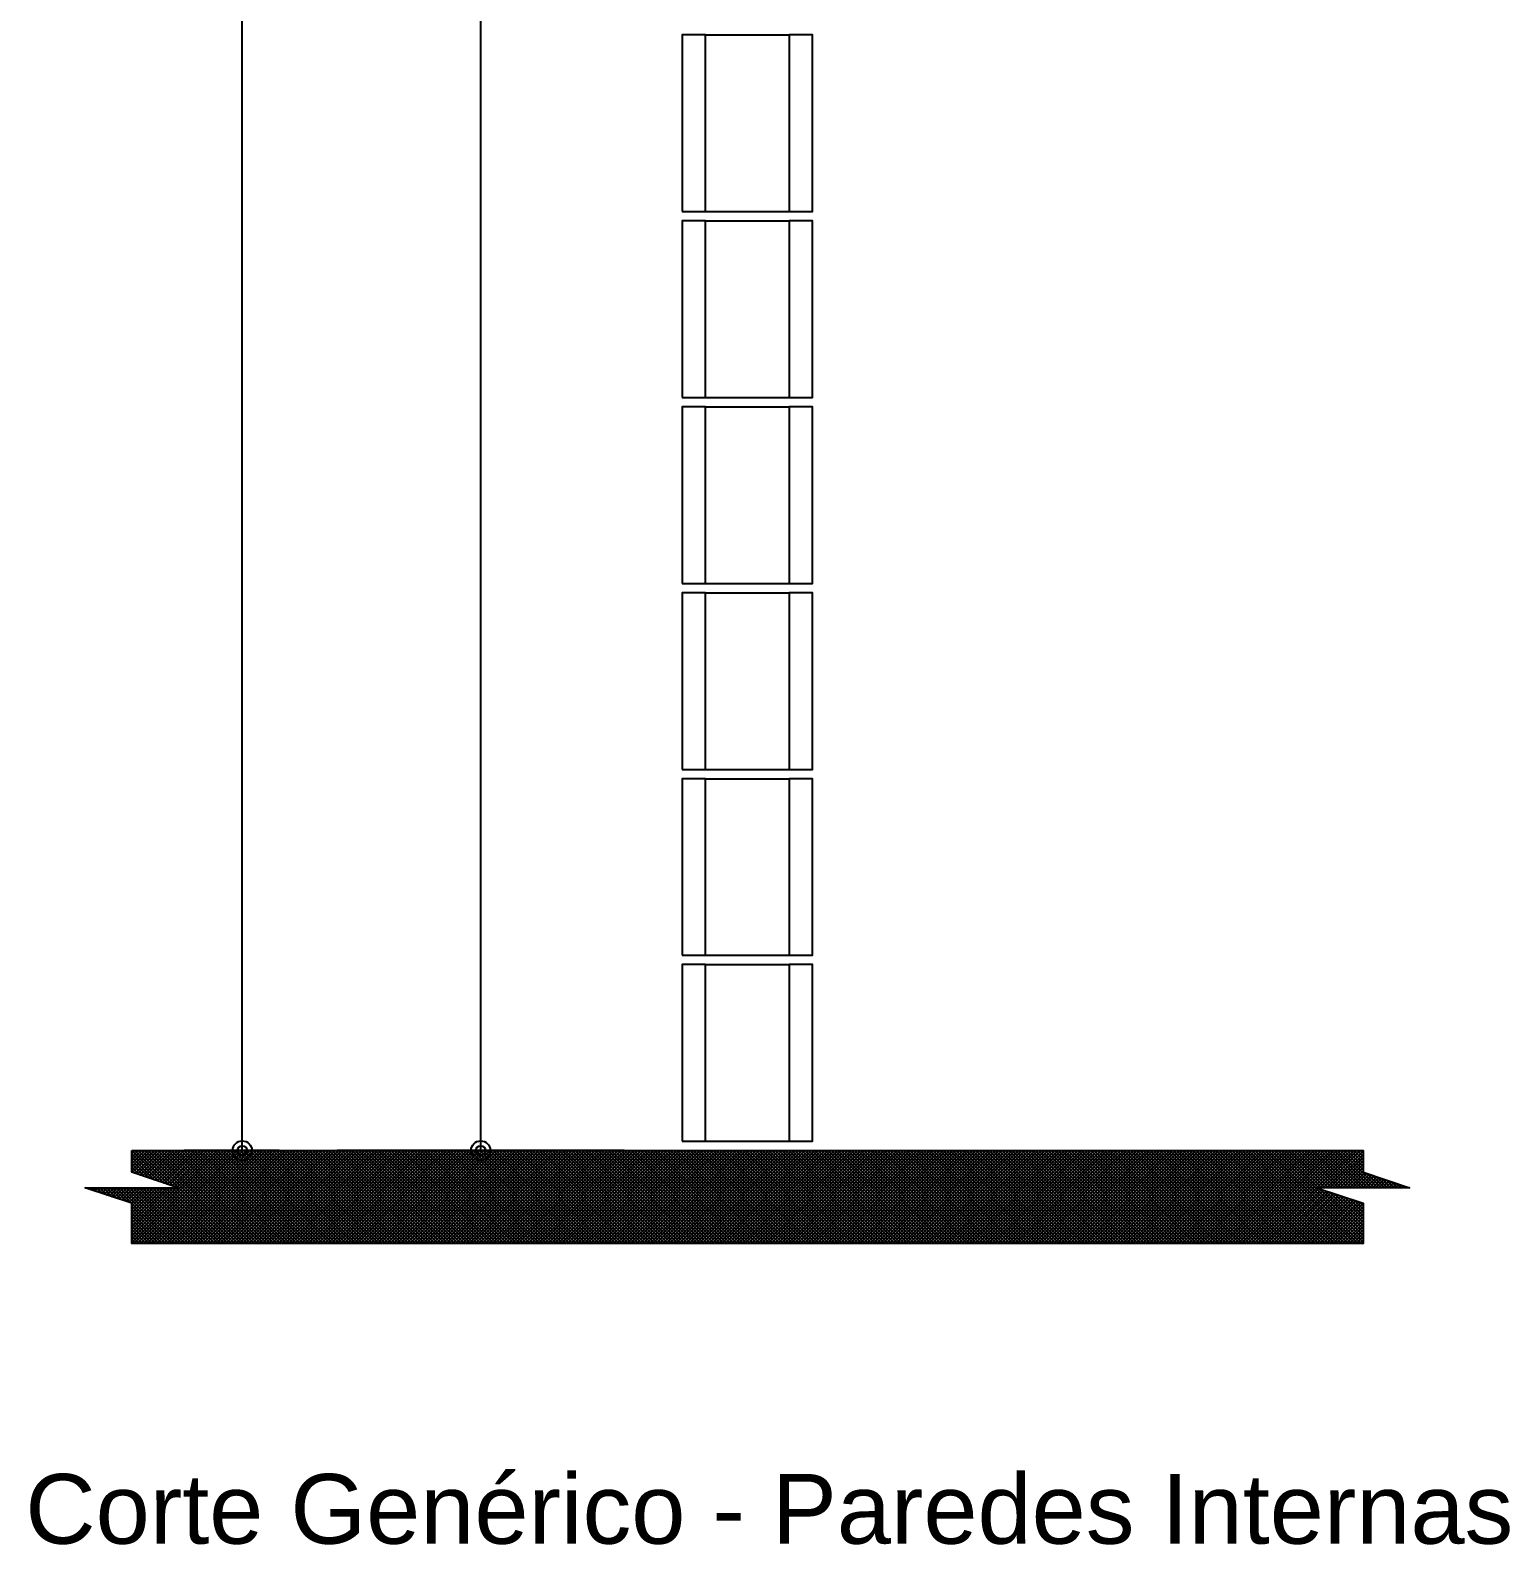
# Model space of a CAD drawing. Extents: x 0 to 119, y 0 to 84.
# Drawn here: x 15.49 to 21.86, y 32.98 to 39.5 of the extents above; entities that cross this region are included whole.
import ezdxf

# ---------------------------------------------------------------- set-up
doc = ezdxf.new("R2010")
doc.units = 0
doc.header["$MEASUREMENT"] = 0
for name, color, linetype in [('10', 252, 'CONTINUOUS'), ('24', 7, 'CONTINUOUS'), ('29', 9, 'CONTINUOUS'), ('32', 250, 'CONTINUOUS'), ('6', 178, 'CONTINUOUS')]:
    doc.layers.add(name, color=color, linetype=linetype)
doc.styles.add('TQS_ARIAL', font='arial.ttf')

msp = doc.modelspace()

# ---------------------------------------------------------------- linework, layer by layer
at = {"layer": '10', "color": 252, "linetype": 'Continuous'}
for p, q in [((18.394674, 39.476365), (18.754674, 39.476365)), ((18.394674, 38.716365), (18.754674, 38.716365)), ((18.394674, 38.676365), (18.754674, 38.676365)), ((18.394674, 37.916365), (18.754674, 37.916365)), ((18.394674, 37.876365), (18.754674, 37.876365)), ((18.394674, 37.116365), (18.754674, 37.116365)), ((18.394674, 37.076365), (18.754674, 37.076365)), ((18.394674, 36.316365), (18.754674, 36.316365)), ((18.394674, 36.276365), (18.754674, 36.276365)), ((18.394674, 35.516365), (18.754674, 35.516365)), ((18.394674, 35.476365), (18.754674, 35.476365)), ((18.394674, 34.716365), (18.754674, 34.716365))]:
    msp.add_line(p, q, dxfattribs=at)
for points in [[(18.294674, 38.716365), (18.394674, 38.716365), (18.394674, 39.476365), (18.294674, 39.476365), (18.294674, 38.716365)], [(18.754674, 38.716365), (18.854674, 38.716365), (18.854674, 39.476365), (18.754674, 39.476365), (18.754674, 38.716365)], [(18.294674, 37.916365), (18.394674, 37.916365), (18.394674, 38.676365), (18.294674, 38.676365), (18.294674, 37.916365)], [(18.754674, 37.916365), (18.854674, 37.916365), (18.854674, 38.676365), (18.754674, 38.676365), (18.754674, 37.916365)], [(18.294674, 37.116365), (18.394674, 37.116365), (18.394674, 37.876365), (18.294674, 37.876365), (18.294674, 37.116365)], [(18.754674, 37.116365), (18.854674, 37.116365), (18.854674, 37.876365), (18.754674, 37.876365), (18.754674, 37.116365)], [(18.294674, 36.316365), (18.394674, 36.316365), (18.394674, 37.076365), (18.294674, 37.076365), (18.294674, 36.316365)], [(18.754674, 36.316365), (18.854674, 36.316365), (18.854674, 37.076365), (18.754674, 37.076365), (18.754674, 36.316365)], [(18.294674, 35.516365), (18.394674, 35.516365), (18.394674, 36.276365), (18.294674, 36.276365), (18.294674, 35.516365)], [(18.754674, 35.516365), (18.854674, 35.516365), (18.854674, 36.276365), (18.754674, 36.276365), (18.754674, 35.516365)], [(18.294674, 34.716365), (18.394674, 34.716365), (18.394674, 35.476365), (18.294674, 35.476365), (18.294674, 34.716365)], [(18.754674, 34.716365), (18.854674, 34.716365), (18.854674, 35.476365), (18.754674, 35.476365), (18.754674, 34.716365)]]:
    msp.add_lwpolyline(points, dxfattribs=at)
at = {"layer": '29', "color": 9, "linetype": 'Continuous'}
for p, q in [((15.924339, 34.280831), (16.319873, 34.676365)), ((15.924339, 34.294973), (16.305731, 34.676365)), ((15.924339, 34.309115), (16.291589, 34.676365)), ((15.924339, 34.591958), (16.008746, 34.676365)), ((15.924339, 34.6061), (15.994604, 34.676365)), ((15.924339, 34.620242), (15.980462, 34.676365)), ((15.924339, 34.634384), (15.96632, 34.676365)), ((15.924339, 34.648527), (15.952178, 34.676365)), ((15.924339, 34.662669), (15.938036, 34.676365)), ((15.924339, 34.676365), (16.064124, 34.536437)), ((15.928251, 34.581728), (16.022889, 34.676365)), ((15.934016, 34.276365), (16.334016, 34.676365)), ((15.938338, 34.676365), (16.085337, 34.529366)), ((15.938858, 34.578192), (16.037031, 34.676365)), ((15.948158, 34.276365), (16.348158, 34.676365)), ((15.949464, 34.574657), (16.051173, 34.676365)), ((15.95248, 34.676365), (16.106551, 34.522295)), ((15.960071, 34.571121), (16.065315, 34.676365)), ((15.9623, 34.276365), (16.3623, 34.676365)), ((15.966622, 34.676365), (16.366622, 34.276365)), ((15.970677, 34.567586), (16.079457, 34.676365)), ((15.976442, 34.276365), (16.376442, 34.676365)), ((15.980764, 34.676365), (16.380764, 34.276365)), ((15.981284, 34.56405), (16.093599, 34.676365)), ((15.990584, 34.276365), (16.390584, 34.676365)), ((15.991891, 34.560515), (16.107741, 34.676365)), ((15.994906, 34.676365), (16.394906, 34.276365)), ((16.002497, 34.556979), (16.121884, 34.676365)), ((16.004726, 34.276365), (16.404726, 34.676365)), ((16.009049, 34.676365), (16.409049, 34.276365)), ((16.013104, 34.553444), (16.136026, 34.676365)), ((16.018868, 34.276365), (16.418868, 34.676365)), ((16.023191, 34.676365), (16.423191, 34.276365)), ((16.023711, 34.549908), (16.150168, 34.676365)), ((16.033011, 34.276365), (16.433011, 34.676365)), ((16.034317, 34.546373), (16.16431, 34.676365)), ((16.037333, 34.676365), (16.437333, 34.276365)), ((16.044924, 34.542837), (16.178452, 34.676365)), ((16.047153, 34.276365), (16.447153, 34.676365)), ((16.051475, 34.676365), (16.451475, 34.276365)), ((16.05553, 34.539302), (16.192594, 34.676365)), ((16.061295, 34.276365), (16.461295, 34.676365)), ((16.065617, 34.676365), (16.465617, 34.276365)), ((16.066137, 34.535766), (16.206736, 34.676365)), ((16.075437, 34.276365), (16.475437, 34.676365)), ((16.076744, 34.532231), (16.220878, 34.676365)), ((16.079759, 34.676365), (16.479759, 34.276365)), ((16.08735, 34.528695), (16.235021, 34.676365)), ((16.089579, 34.276365), (16.489579, 34.676365)), ((16.093901, 34.676365), (16.493901, 34.276365)), ((16.097957, 34.52516), (16.249163, 34.676365)), ((16.103721, 34.276365), (16.503721, 34.676365)), ((16.108044, 34.676365), (16.508044, 34.276365)), ((16.108563, 34.521624), (16.263305, 34.676365)), ((16.117863, 34.276365), (16.517863, 34.676365)), ((16.11917, 34.518088), (16.277447, 34.676365)), ((16.122186, 34.676365), (16.522186, 34.276365)), ((16.132005, 34.276365), (16.532005, 34.676365)), ((16.136328, 34.676365), (16.536328, 34.276365)), ((16.146148, 34.276365), (16.546148, 34.676365)), ((16.15047, 34.676365), (16.55047, 34.276365)), ((16.16029, 34.276365), (16.56029, 34.676365)), ((16.164612, 34.676365), (16.564612, 34.276365)), ((16.174432, 34.276365), (16.574432, 34.676365)), ((16.178754, 34.676365), (16.578754, 34.276365)), ((16.188574, 34.276365), (16.588574, 34.676365)), ((16.192896, 34.676365), (16.592896, 34.276365)), ((16.202716, 34.276365), (16.602716, 34.676365)), ((16.207039, 34.676365), (16.607039, 34.276365)), ((16.216858, 34.276365), (16.616858, 34.676365)), ((16.221181, 34.676365), (16.621181, 34.276365)), ((16.231, 34.276365), (16.631, 34.676365)), ((16.235323, 34.676365), (16.635323, 34.276365)), ((16.245143, 34.276365), (16.645143, 34.676365)), ((16.249465, 34.676365), (16.649465, 34.276365)), ((16.259285, 34.276365), (16.659285, 34.676365)), ((16.263607, 34.676365), (16.663607, 34.276365)), ((16.273427, 34.276365), (16.673427, 34.676365)), ((16.277749, 34.676365), (16.677749, 34.276365)), ((16.287569, 34.276365), (16.687569, 34.676365)), ((16.291891, 34.676365), (16.691891, 34.276365)), ((16.301711, 34.276365), (16.701711, 34.676365)), ((16.306033, 34.676365), (16.706033, 34.276365)), ((16.315853, 34.276365), (16.715853, 34.676365)), ((16.320176, 34.676365), (16.720176, 34.276365)), ((16.329995, 34.276365), (16.729995, 34.676365)), ((16.334318, 34.676365), (16.734318, 34.276365)), ((16.344137, 34.276365), (16.744137, 34.676365)), ((16.34846, 34.676365), (16.74846, 34.276365)), ((16.35828, 34.276365), (16.75828, 34.676365)), ((16.362602, 34.676365), (16.762602, 34.276365)), ((16.372422, 34.276365), (16.772422, 34.676365)), ((16.376744, 34.676365), (16.776744, 34.276365)), ((16.386564, 34.276365), (16.786564, 34.676365)), ((16.390886, 34.676365), (16.790886, 34.276365)), ((16.400706, 34.276365), (16.800706, 34.676365)), ((16.405028, 34.676365), (16.805028, 34.276365)), ((16.414848, 34.276365), (16.814848, 34.676365)), ((16.419171, 34.676365), (16.819171, 34.276365)), ((16.42899, 34.276365), (16.82899, 34.676365)), ((16.433313, 34.676365), (16.833313, 34.276365)), ((16.443132, 34.276365), (16.843132, 34.676365)), ((16.447455, 34.676365), (16.847455, 34.276365)), ((16.457275, 34.276365), (16.857275, 34.676365)), ((16.461597, 34.676365), (16.861597, 34.276365)), ((16.471417, 34.276365), (16.871417, 34.676365)), ((16.475739, 34.676365), (16.875739, 34.276365)), ((16.485559, 34.276365), (16.885559, 34.676365)), ((16.489881, 34.676365), (16.889881, 34.276365)), ((16.499701, 34.276365), (16.899701, 34.676365)), ((16.504023, 34.676365), (16.904023, 34.276365)), ((16.513843, 34.276365), (16.913843, 34.676365)), ((16.518165, 34.676365), (16.918165, 34.276365)), ((16.527985, 34.276365), (16.927985, 34.676365)), ((16.532308, 34.676365), (16.932308, 34.276365)), ((16.542127, 34.276365), (16.942127, 34.676365)), ((16.54645, 34.676365), (16.94645, 34.276365)), ((16.55627, 34.276365), (16.95627, 34.676365)), ((16.560592, 34.676365), (16.960592, 34.276365)), ((16.570412, 34.276365), (16.970412, 34.676365)), ((16.574734, 34.676365), (16.974734, 34.276365)), ((16.584554, 34.276365), (16.984554, 34.676365)), ((16.588876, 34.676365), (16.988876, 34.276365)), ((16.598696, 34.276365), (16.998696, 34.676365)), ((16.603018, 34.676365), (17.003018, 34.276365)), ((16.612838, 34.276365), (17.012838, 34.676365)), ((16.61716, 34.676365), (17.01716, 34.276365)), ((16.62698, 34.276365), (17.02698, 34.676365)), ((16.631303, 34.676365), (17.031303, 34.276365)), ((16.641122, 34.276365), (17.041122, 34.676365)), ((16.645445, 34.676365), (17.045445, 34.276365)), ((16.655264, 34.276365), (17.055264, 34.676365)), ((16.659587, 34.676365), (17.059587, 34.276365)), ((16.669407, 34.276365), (17.069407, 34.676365)), ((16.673729, 34.676365), (17.073729, 34.276365)), ((16.683549, 34.276365), (17.083549, 34.676365)), ((16.687871, 34.676365), (17.087871, 34.276365)), ((16.697691, 34.276365), (17.097691, 34.676365)), ((16.702013, 34.676365), (17.102013, 34.276365)), ((16.711833, 34.276365), (17.111833, 34.676365)), ((16.716155, 34.676365), (17.116155, 34.276365)), ((16.725975, 34.276365), (17.125975, 34.676365)), ((16.730298, 34.676365), (17.130298, 34.276365)), ((16.740117, 34.276365), (17.140117, 34.676365)), ((16.74444, 34.676365), (17.14444, 34.276365)), ((16.754259, 34.276365), (17.154259, 34.676365)), ((16.758582, 34.676365), (17.158582, 34.276365)), ((16.768402, 34.276365), (17.168402, 34.676365)), ((16.772724, 34.676365), (17.172724, 34.276365)), ((16.782544, 34.276365), (17.182544, 34.676365)), ((16.786866, 34.676365), (17.186866, 34.276365)), ((16.796686, 34.276365), (17.196686, 34.676365)), ((16.801008, 34.676365), (17.201008, 34.276365)), ((16.810828, 34.276365), (17.210828, 34.676365)), ((16.81515, 34.676365), (17.21515, 34.276365)), ((16.82497, 34.276365), (17.22497, 34.676365)), ((16.829292, 34.676365), (17.229292, 34.276365)), ((16.839112, 34.276365), (17.239112, 34.676365)), ((16.843435, 34.676365), (17.243435, 34.276365)), ((16.853254, 34.276365), (17.253254, 34.676365)), ((16.857577, 34.676365), (17.257577, 34.276365)), ((16.867397, 34.276365), (17.267397, 34.676365)), ((16.871719, 34.676365), (17.271719, 34.276365)), ((16.881539, 34.276365), (17.281539, 34.676365)), ((16.885861, 34.676365), (17.285861, 34.276365)), ((16.895681, 34.276365), (17.295681, 34.676365)), ((16.900003, 34.676365), (17.300003, 34.276365)), ((16.909823, 34.276365), (17.309823, 34.676365)), ((16.914145, 34.676365), (17.314145, 34.276365)), ((16.923965, 34.276365), (17.323965, 34.676365)), ((16.928287, 34.676365), (17.328287, 34.276365)), ((16.938107, 34.276365), (17.338107, 34.676365)), ((16.94243, 34.676365), (17.34243, 34.276365)), ((16.952249, 34.276365), (17.352249, 34.676365)), ((16.956572, 34.676365), (17.356572, 34.276365)), ((16.966391, 34.276365), (17.366391, 34.676365)), ((16.970714, 34.676365), (17.370714, 34.276365)), ((16.980534, 34.276365), (17.380534, 34.676365)), ((16.984856, 34.676365), (17.384856, 34.276365)), ((16.994676, 34.276365), (17.394676, 34.676365)), ((16.998998, 34.676365), (17.398998, 34.276365)), ((17.008818, 34.276365), (17.408818, 34.676365)), ((17.01314, 34.676365), (17.41314, 34.276365)), ((17.02296, 34.276365), (17.42296, 34.676365)), ((17.027282, 34.676365), (17.427282, 34.276365)), ((17.037102, 34.276365), (17.437102, 34.676365)), ((17.041425, 34.676365), (17.441425, 34.276365)), ((17.051244, 34.276365), (17.451244, 34.676365)), ((17.055567, 34.676365), (17.455567, 34.276365)), ((17.065386, 34.276365), (17.465386, 34.676365)), ((17.069709, 34.676365), (17.469709, 34.276365)), ((17.079529, 34.276365), (17.479529, 34.676365)), ((17.083851, 34.676365), (17.483851, 34.276365)), ((17.093671, 34.276365), (17.493671, 34.676365)), ((17.097993, 34.676365), (17.497993, 34.276365)), ((17.107813, 34.276365), (17.507813, 34.676365)), ((17.112135, 34.676365), (17.512135, 34.276365)), ((17.121955, 34.276365), (17.521955, 34.676365)), ((17.126277, 34.676365), (17.526277, 34.276365)), ((17.136097, 34.276365), (17.536097, 34.676365)), ((17.140419, 34.676365), (17.540419, 34.276365)), ((17.150239, 34.276365), (17.550239, 34.676365)), ((17.154562, 34.676365), (17.554562, 34.276365)), ((17.164381, 34.276365), (17.564381, 34.676365)), ((17.168704, 34.676365), (17.568704, 34.276365)), ((17.178523, 34.276365), (17.578523, 34.676365)), ((17.182846, 34.676365), (17.582846, 34.276365)), ((17.192666, 34.276365), (17.592666, 34.676365)), ((17.196988, 34.676365), (17.596988, 34.276365)), ((17.206808, 34.276365), (17.606808, 34.676365)), ((17.21113, 34.676365), (17.61113, 34.276365)), ((17.22095, 34.276365), (17.62095, 34.676365)), ((17.225272, 34.676365), (17.625272, 34.276365)), ((17.235092, 34.276365), (17.635092, 34.676365)), ((17.239414, 34.676365), (17.639414, 34.276365)), ((17.249234, 34.276365), (17.649234, 34.676365)), ((17.253557, 34.676365), (17.653557, 34.276365)), ((17.263376, 34.276365), (17.663376, 34.676365)), ((17.267699, 34.676365), (17.667699, 34.276365)), ((17.277518, 34.276365), (17.677518, 34.676365)), ((17.281841, 34.676365), (17.681841, 34.276365)), ((17.291661, 34.276365), (17.691661, 34.676365)), ((17.295983, 34.676365), (17.695983, 34.276365)), ((17.305803, 34.276365), (17.705803, 34.676365)), ((17.310125, 34.676365), (17.710125, 34.276365)), ((17.319945, 34.276365), (17.719945, 34.676365)), ((17.324267, 34.676365), (17.724267, 34.276365)), ((17.334087, 34.276365), (17.734087, 34.676365)), ((17.338409, 34.676365), (17.738409, 34.276365)), ((17.348229, 34.276365), (17.748229, 34.676365)), ((17.352551, 34.676365), (17.752551, 34.276365)), ((17.362371, 34.276365), (17.762371, 34.676365)), ((17.366694, 34.676365), (17.766694, 34.276365)), ((17.376513, 34.276365), (17.776513, 34.676365)), ((17.380836, 34.676365), (17.780836, 34.276365)), ((17.390656, 34.276365), (17.790656, 34.676365)), ((17.394978, 34.676365), (17.794978, 34.276365)), ((17.404798, 34.276365), (17.804798, 34.676365)), ((17.40912, 34.676365), (17.80912, 34.276365)), ((17.41894, 34.276365), (17.81894, 34.676365)), ((17.423262, 34.676365), (17.823262, 34.276365)), ((17.433082, 34.276365), (17.833082, 34.676365)), ((17.437404, 34.676365), (17.837404, 34.276365)), ((17.447224, 34.276365), (17.847224, 34.676365)), ((17.451546, 34.676365), (17.851546, 34.276365)), ((17.461366, 34.276365), (17.861366, 34.676365)), ((17.465689, 34.676365), (17.865689, 34.276365)), ((17.475508, 34.276365), (17.875508, 34.676365)), ((17.479831, 34.676365), (17.879831, 34.276365)), ((17.48965, 34.276365), (17.88965, 34.676365)), ((17.493973, 34.676365), (17.893973, 34.276365)), ((17.503793, 34.276365), (17.903793, 34.676365)), ((17.508115, 34.676365), (17.908115, 34.276365)), ((17.517935, 34.276365), (17.917935, 34.676365)), ((17.522257, 34.676365), (17.922257, 34.276365)), ((17.532077, 34.276365), (17.932077, 34.676365)), ((17.536399, 34.676365), (17.936399, 34.276365)), ((17.546219, 34.276365), (17.946219, 34.676365)), ((17.550541, 34.676365), (17.950541, 34.276365)), ((17.560361, 34.276365), (17.960361, 34.676365)), ((17.564684, 34.676365), (17.964684, 34.276365)), ((17.574503, 34.276365), (17.974503, 34.676365)), ((17.578826, 34.676365), (17.978826, 34.276365)), ((17.588645, 34.276365), (17.988645, 34.676365)), ((17.592968, 34.676365), (17.992968, 34.276365)), ((17.602788, 34.276365), (18.002788, 34.676365)), ((17.60711, 34.676365), (18.00711, 34.276365)), ((17.61693, 34.276365), (18.01693, 34.676365)), ((17.621252, 34.676365), (18.021252, 34.276365)), ((17.631072, 34.276365), (18.031072, 34.676365)), ((17.635394, 34.676365), (18.035394, 34.276365)), ((17.645214, 34.276365), (18.045214, 34.676365)), ((17.649536, 34.676365), (18.049536, 34.276365)), ((17.659356, 34.276365), (18.059356, 34.676365)), ((17.663678, 34.676365), (18.063678, 34.276365)), ((17.673498, 34.276365), (18.073498, 34.676365)), ((17.677821, 34.676365), (18.077821, 34.276365)), ((17.68764, 34.276365), (18.08764, 34.676365)), ((17.691963, 34.676365), (18.091963, 34.276365)), ((17.701783, 34.276365), (18.101783, 34.676365)), ((17.706105, 34.676365), (18.106105, 34.276365)), ((17.715925, 34.276365), (18.115925, 34.676365)), ((17.720247, 34.676365), (18.120247, 34.276365)), ((17.730067, 34.276365), (18.130067, 34.676365)), ((17.734389, 34.676365), (18.134389, 34.276365)), ((17.744209, 34.276365), (18.144209, 34.676365)), ((17.748531, 34.676365), (18.148531, 34.276365)), ((17.758351, 34.276365), (18.158351, 34.676365)), ((17.762673, 34.676365), (18.162673, 34.276365)), ((17.772493, 34.276365), (18.172493, 34.676365)), ((17.776816, 34.676365), (18.176816, 34.276365)), ((17.786635, 34.276365), (18.186635, 34.676365)), ((17.790958, 34.676365), (18.190958, 34.276365)), ((17.800777, 34.276365), (18.200777, 34.676365)), ((17.8051, 34.676365), (18.2051, 34.276365)), ((17.81492, 34.276365), (18.21492, 34.676365)), ((17.819242, 34.676365), (18.219242, 34.276365)), ((17.829062, 34.276365), (18.229062, 34.676365)), ((17.833384, 34.676365), (18.233384, 34.276365)), ((17.843204, 34.276365), (18.243204, 34.676365)), ((17.847526, 34.676365), (18.247526, 34.276365)), ((17.857346, 34.276365), (18.257346, 34.676365)), ((17.861668, 34.676365), (18.261668, 34.276365)), ((17.871488, 34.276365), (18.271488, 34.676365)), ((17.875811, 34.676365), (18.275811, 34.276365)), ((17.88563, 34.276365), (18.28563, 34.676365)), ((17.889953, 34.676365), (18.289953, 34.276365)), ((17.899772, 34.276365), (18.299772, 34.676365)), ((17.904095, 34.676365), (18.304095, 34.276365)), ((17.913915, 34.276365), (18.313915, 34.676365)), ((17.918237, 34.676365), (18.318237, 34.276365)), ((17.928057, 34.276365), (18.328057, 34.676365)), ((17.932379, 34.676365), (18.332379, 34.276365)), ((17.942199, 34.276365), (18.342199, 34.676365)), ((17.946521, 34.676365), (18.346521, 34.276365)), ((17.956341, 34.276365), (18.356341, 34.676365)), ((17.960663, 34.676365), (18.360663, 34.276365)), ((17.970483, 34.276365), (18.370483, 34.676365)), ((17.974805, 34.676365), (18.374805, 34.276365)), ((17.984625, 34.276365), (18.384625, 34.676365)), ((17.988948, 34.676365), (18.388948, 34.276365)), ((17.998767, 34.276365), (18.398767, 34.676365)), ((18.00309, 34.676365), (18.40309, 34.276365)), ((18.01291, 34.276365), (18.41291, 34.676365)), ((18.017232, 34.676365), (18.417232, 34.276365)), ((18.027052, 34.276365), (18.427052, 34.676365)), ((18.031374, 34.676365), (18.431374, 34.276365)), ((18.041194, 34.276365), (18.441194, 34.676365)), ((18.045516, 34.676365), (18.445516, 34.276365)), ((18.055336, 34.276365), (18.455336, 34.676365)), ((18.059658, 34.676365), (18.459658, 34.276365)), ((18.069478, 34.276365), (18.469478, 34.676365)), ((18.0738, 34.676365), (18.4738, 34.276365)), ((18.08362, 34.276365), (18.48362, 34.676365)), ((18.087943, 34.676365), (18.487943, 34.276365)), ((18.097762, 34.276365), (18.497762, 34.676365)), ((18.102085, 34.676365), (18.502085, 34.276365)), ((18.111904, 34.276365), (18.511904, 34.676365)), ((18.116227, 34.676365), (18.516227, 34.276365)), ((18.126047, 34.276365), (18.526047, 34.676365)), ((18.130369, 34.676365), (18.530369, 34.276365)), ((18.140189, 34.276365), (18.540189, 34.676365)), ((18.144511, 34.676365), (18.544511, 34.276365)), ((18.154331, 34.276365), (18.554331, 34.676365)), ((18.158653, 34.676365), (18.558653, 34.276365)), ((18.168473, 34.276365), (18.568473, 34.676365)), ((18.172795, 34.676365), (18.572795, 34.276365)), ((18.182615, 34.276365), (18.582615, 34.676365)), ((18.186937, 34.676365), (18.586937, 34.276365)), ((18.196757, 34.276365), (18.596757, 34.676365)), ((18.20108, 34.676365), (18.60108, 34.276365)), ((18.210899, 34.276365), (18.610899, 34.676365)), ((18.215222, 34.676365), (18.615222, 34.276365)), ((18.225042, 34.276365), (18.625042, 34.676365)), ((18.229364, 34.676365), (18.629364, 34.276365)), ((18.239184, 34.276365), (18.639184, 34.676365)), ((18.243506, 34.676365), (18.643506, 34.276365)), ((18.253326, 34.276365), (18.653326, 34.676365)), ((18.257648, 34.676365), (18.657648, 34.276365)), ((18.267468, 34.276365), (18.667468, 34.676365)), ((18.27179, 34.676365), (18.67179, 34.276365)), ((18.28161, 34.276365), (18.68161, 34.676365)), ((18.285932, 34.676365), (18.685932, 34.276365)), ((18.295752, 34.276365), (18.695752, 34.676365)), ((18.300075, 34.676365), (18.700075, 34.276365)), ((18.309894, 34.276365), (18.709894, 34.676365)), ((18.314217, 34.676365), (18.714217, 34.276365)), ((18.324036, 34.276365), (18.724036, 34.676365)), ((18.328359, 34.676365), (18.728359, 34.276365)), ((18.338179, 34.276365), (18.738179, 34.676365)), ((18.342501, 34.676365), (18.742501, 34.276365)), ((18.352321, 34.276365), (18.752321, 34.676365)), ((18.356643, 34.676365), (18.756643, 34.276365)), ((18.366463, 34.276365), (18.766463, 34.676365)), ((18.370785, 34.676365), (18.770785, 34.276365)), ((18.380605, 34.276365), (18.780605, 34.676365)), ((18.384927, 34.676365), (18.784927, 34.276365)), ((18.394747, 34.276365), (18.794747, 34.676365)), ((18.39907, 34.676365), (18.79907, 34.276365)), ((18.408889, 34.276365), (18.808889, 34.676365)), ((18.413212, 34.676365), (18.813212, 34.276365)), ((18.423031, 34.276365), (18.823031, 34.676365)), ((18.427354, 34.676365), (18.827354, 34.276365)), ((18.437174, 34.276365), (18.837174, 34.676365)), ((18.441496, 34.676365), (18.841496, 34.276365)), ((18.451316, 34.276365), (18.851316, 34.676365)), ((18.455638, 34.676365), (18.855638, 34.276365)), ((18.465458, 34.276365), (18.865458, 34.676365)), ((18.46978, 34.676365), (18.86978, 34.276365)), ((18.4796, 34.276365), (18.8796, 34.676365)), ((18.483922, 34.676365), (18.883922, 34.276365)), ((18.493742, 34.276365), (18.893742, 34.676365)), ((18.498064, 34.676365), (18.898064, 34.276365)), ((18.507884, 34.276365), (18.907884, 34.676365)), ((18.512207, 34.676365), (18.912207, 34.276365)), ((18.522026, 34.276365), (18.922026, 34.676365)), ((18.526349, 34.676365), (18.926349, 34.276365)), ((18.536169, 34.276365), (18.936169, 34.676365)), ((18.540491, 34.676365), (18.940491, 34.276365)), ((18.550311, 34.276365), (18.950311, 34.676365)), ((18.554633, 34.676365), (18.954633, 34.276365)), ((18.564453, 34.276365), (18.964453, 34.676365)), ((18.568775, 34.676365), (18.968775, 34.276365)), ((18.578595, 34.276365), (18.978595, 34.676365)), ((18.582917, 34.676365), (18.982917, 34.276365)), ((18.592737, 34.276365), (18.992737, 34.676365)), ((18.597059, 34.676365), (18.997059, 34.276365)), ((18.606879, 34.276365), (19.006879, 34.676365)), ((18.611202, 34.676365), (19.011202, 34.276365)), ((18.621021, 34.276365), (19.021021, 34.676365)), ((18.625344, 34.676365), (19.025344, 34.276365)), ((18.635163, 34.276365), (19.035163, 34.676365)), ((18.639486, 34.676365), (19.039486, 34.276365)), ((18.649306, 34.276365), (19.049306, 34.676365)), ((18.653628, 34.676365), (19.053628, 34.276365)), ((18.663448, 34.276365), (19.063448, 34.676365)), ((18.66777, 34.676365), (19.06777, 34.276365)), ((18.67759, 34.276365), (19.07759, 34.676365)), ((18.681912, 34.676365), (19.081912, 34.276365)), ((18.691732, 34.276365), (19.091732, 34.676365)), ((18.696054, 34.676365), (19.096054, 34.276365)), ((18.705874, 34.276365), (19.105874, 34.676365)), ((18.710197, 34.676365), (19.110197, 34.276365)), ((18.720016, 34.276365), (19.120016, 34.676365)), ((18.724339, 34.676365), (19.124339, 34.276365)), ((18.734158, 34.276365), (19.134158, 34.676365)), ((18.738481, 34.676365), (19.138481, 34.276365)), ((18.748301, 34.276365), (19.148301, 34.676365)), ((18.752623, 34.676365), (19.152623, 34.276365)), ((18.762443, 34.276365), (19.162443, 34.676365)), ((18.766765, 34.676365), (19.166765, 34.276365)), ((18.776585, 34.276365), (19.176585, 34.676365)), ((18.780907, 34.676365), (19.180907, 34.276365)), ((18.790727, 34.276365), (19.190727, 34.676365)), ((18.795049, 34.676365), (19.195049, 34.276365)), ((18.804869, 34.276365), (19.204869, 34.676365)), ((18.809191, 34.676365), (19.209191, 34.276365)), ((18.819011, 34.276365), (19.219011, 34.676365)), ((18.823334, 34.676365), (19.223334, 34.276365)), ((18.833153, 34.276365), (19.233153, 34.676365)), ((18.837476, 34.676365), (19.237476, 34.276365)), ((18.847296, 34.276365), (19.247296, 34.676365)), ((18.851618, 34.676365), (19.251618, 34.276365)), ((18.861438, 34.276365), (19.261438, 34.676365)), ((18.86576, 34.676365), (19.26576, 34.276365)), ((18.87558, 34.276365), (19.27558, 34.676365)), ((18.879902, 34.676365), (19.279902, 34.276365)), ((18.889722, 34.276365), (19.289722, 34.676365)), ((18.894044, 34.676365), (19.294044, 34.276365)), ((18.903864, 34.276365), (19.303864, 34.676365)), ((18.908186, 34.676365), (19.308186, 34.276365)), ((18.918006, 34.276365), (19.318006, 34.676365)), ((18.922329, 34.676365), (19.322329, 34.276365)), ((18.932148, 34.276365), (19.332148, 34.676365)), ((18.936471, 34.676365), (19.336471, 34.276365)), ((18.94629, 34.276365), (19.34629, 34.676365)), ((18.950613, 34.676365), (19.350613, 34.276365)), ((18.960433, 34.276365), (19.360433, 34.676365)), ((18.964755, 34.676365), (19.364755, 34.276365)), ((18.974575, 34.276365), (19.374575, 34.676365)), ((18.978897, 34.676365), (19.378897, 34.276365)), ((18.988717, 34.276365), (19.388717, 34.676365)), ((18.993039, 34.676365), (19.393039, 34.276365)), ((19.002859, 34.276365), (19.402859, 34.676365)), ((19.007181, 34.676365), (19.407181, 34.276365)), ((19.017001, 34.276365), (19.417001, 34.676365)), ((19.021323, 34.676365), (19.421323, 34.276365)), ((19.031143, 34.276365), (19.431143, 34.676365)), ((19.035466, 34.676365), (19.435466, 34.276365)), ((19.045285, 34.276365), (19.445285, 34.676365)), ((19.049608, 34.676365), (19.449608, 34.276365)), ((19.059428, 34.276365), (19.459428, 34.676365)), ((19.06375, 34.676365), (19.46375, 34.276365)), ((19.07357, 34.276365), (19.47357, 34.676365)), ((19.077892, 34.676365), (19.477892, 34.276365)), ((19.087712, 34.276365), (19.487712, 34.676365)), ((19.092034, 34.676365), (19.492034, 34.276365)), ((19.101854, 34.276365), (19.501854, 34.676365)), ((19.106176, 34.676365), (19.506176, 34.276365)), ((19.115996, 34.276365), (19.515996, 34.676365)), ((19.120318, 34.676365), (19.520318, 34.276365)), ((19.130138, 34.276365), (19.530138, 34.676365)), ((19.134461, 34.676365), (19.534461, 34.276365)), ((19.14428, 34.276365), (19.54428, 34.676365)), ((19.148603, 34.676365), (19.548603, 34.276365)), ((19.158422, 34.276365), (19.558422, 34.676365)), ((19.162745, 34.676365), (19.562745, 34.276365)), ((19.172565, 34.276365), (19.572565, 34.676365)), ((19.176887, 34.676365), (19.576887, 34.276365)), ((19.186707, 34.276365), (19.586707, 34.676365)), ((19.191029, 34.676365), (19.591029, 34.276365)), ((19.200849, 34.276365), (19.600849, 34.676365)), ((19.205171, 34.676365), (19.605171, 34.276365)), ((19.214991, 34.276365), (19.614991, 34.676365)), ((19.219313, 34.676365), (19.619313, 34.276365)), ((19.229133, 34.276365), (19.629133, 34.676365)), ((19.233456, 34.676365), (19.633456, 34.276365)), ((19.243275, 34.276365), (19.643275, 34.676365)), ((19.247598, 34.676365), (19.647598, 34.276365)), ((19.257417, 34.276365), (19.657417, 34.676365)), ((19.26174, 34.676365), (19.66174, 34.276365)), ((19.27156, 34.276365), (19.67156, 34.676365)), ((19.275882, 34.676365), (19.675882, 34.276365)), ((19.285702, 34.276365), (19.685702, 34.676365)), ((19.290024, 34.676365), (19.690024, 34.276365)), ((19.299844, 34.276365), (19.699844, 34.676365)), ((19.304166, 34.676365), (19.704166, 34.276365)), ((19.313986, 34.276365), (19.713986, 34.676365)), ((19.318308, 34.676365), (19.718308, 34.276365)), ((19.328128, 34.276365), (19.728128, 34.676365)), ((19.33245, 34.676365), (19.73245, 34.276365)), ((19.34227, 34.276365), (19.74227, 34.676365)), ((19.346593, 34.676365), (19.746593, 34.276365)), ((19.356412, 34.276365), (19.756412, 34.676365)), ((19.360735, 34.676365), (19.760735, 34.276365)), ((19.370555, 34.276365), (19.770555, 34.676365)), ((19.374877, 34.676365), (19.774877, 34.276365)), ((19.384697, 34.276365), (19.784697, 34.676365)), ((19.389019, 34.676365), (19.789019, 34.276365)), ((19.398839, 34.276365), (19.798839, 34.676365)), ((19.403161, 34.676365), (19.803161, 34.276365)), ((19.412981, 34.276365), (19.812981, 34.676365)), ((19.417303, 34.676365), (19.817303, 34.276365)), ((19.427123, 34.276365), (19.827123, 34.676365)), ((19.431445, 34.676365), (19.831445, 34.276365)), ((19.441265, 34.276365), (19.841265, 34.676365)), ((19.445588, 34.676365), (19.845588, 34.276365)), ((19.455407, 34.276365), (19.855407, 34.676365)), ((19.45973, 34.676365), (19.85973, 34.276365)), ((19.469549, 34.276365), (19.869549, 34.676365)), ((19.473872, 34.676365), (19.873872, 34.276365)), ((19.483692, 34.276365), (19.883692, 34.676365)), ((19.488014, 34.676365), (19.888014, 34.276365)), ((19.497834, 34.276365), (19.897834, 34.676365)), ((19.502156, 34.676365), (19.902156, 34.276365)), ((19.511976, 34.276365), (19.911976, 34.676365)), ((19.516298, 34.676365), (19.916298, 34.276365)), ((19.526118, 34.276365), (19.926118, 34.676365)), ((19.53044, 34.676365), (19.93044, 34.276365)), ((19.54026, 34.276365), (19.94026, 34.676365)), ((19.544583, 34.676365), (19.944583, 34.276365)), ((19.554402, 34.276365), (19.954402, 34.676365)), ((19.558725, 34.676365), (19.958725, 34.276365)), ((19.568544, 34.276365), (19.968544, 34.676365)), ((19.572867, 34.676365), (19.972867, 34.276365)), ((19.582687, 34.276365), (19.982687, 34.676365)), ((19.587009, 34.676365), (19.987009, 34.276365)), ((19.596829, 34.276365), (19.996829, 34.676365)), ((19.601151, 34.676365), (20.001151, 34.276365)), ((19.610971, 34.276365), (20.010971, 34.676365)), ((19.615293, 34.676365), (20.015293, 34.276365)), ((19.625113, 34.276365), (20.025113, 34.676365)), ((19.629435, 34.676365), (20.029435, 34.276365)), ((19.639255, 34.276365), (20.039255, 34.676365)), ((19.643577, 34.676365), (20.043577, 34.276365)), ((19.653397, 34.276365), (20.053397, 34.676365)), ((19.65772, 34.676365), (20.05772, 34.276365)), ((19.667539, 34.276365), (20.067539, 34.676365)), ((19.671862, 34.676365), (20.071862, 34.276365)), ((19.681682, 34.276365), (20.081682, 34.676365)), ((19.686004, 34.676365), (20.086004, 34.276365)), ((19.695824, 34.276365), (20.095824, 34.676365)), ((19.700146, 34.676365), (20.100146, 34.276365)), ((19.709966, 34.276365), (20.109966, 34.676365)), ((19.714288, 34.676365), (20.114288, 34.276365)), ((19.724108, 34.276365), (20.124108, 34.676365)), ((19.72843, 34.676365), (20.12843, 34.276365)), ((19.73825, 34.276365), (20.13825, 34.676365)), ((19.742572, 34.676365), (20.142572, 34.276365)), ((19.752392, 34.276365), (20.152392, 34.676365)), ((19.756715, 34.676365), (20.156715, 34.276365)), ((19.766534, 34.276365), (20.166534, 34.676365)), ((19.770857, 34.676365), (20.170857, 34.276365)), ((19.780676, 34.276365), (20.180676, 34.676365)), ((19.784999, 34.676365), (20.184999, 34.276365)), ((19.794819, 34.276365), (20.194819, 34.676365)), ((19.799141, 34.676365), (20.199141, 34.276365)), ((19.808961, 34.276365), (20.208961, 34.676365)), ((19.813283, 34.676365), (20.213283, 34.276365)), ((19.823103, 34.276365), (20.223103, 34.676365)), ((19.827425, 34.676365), (20.227425, 34.276365)), ((19.837245, 34.276365), (20.237245, 34.676365)), ((19.841567, 34.676365), (20.241567, 34.276365)), ((19.851387, 34.276365), (20.251387, 34.676365)), ((19.855709, 34.676365), (20.255709, 34.276365)), ((19.865529, 34.276365), (20.265529, 34.676365)), ((19.869852, 34.676365), (20.269852, 34.276365)), ((19.879671, 34.276365), (20.279671, 34.676365)), ((19.883994, 34.676365), (20.283994, 34.276365)), ((19.893814, 34.276365), (20.293814, 34.676365)), ((19.898136, 34.676365), (20.298136, 34.276365)), ((19.907956, 34.276365), (20.307956, 34.676365)), ((19.912278, 34.676365), (20.312278, 34.276365)), ((19.922098, 34.276365), (20.322098, 34.676365)), ((19.92642, 34.676365), (20.32642, 34.276365)), ((19.93624, 34.276365), (20.33624, 34.676365)), ((19.940562, 34.676365), (20.340562, 34.276365)), ((19.950382, 34.276365), (20.350382, 34.676365)), ((19.954704, 34.676365), (20.354704, 34.276365)), ((19.964524, 34.276365), (20.364524, 34.676365)), ((19.968847, 34.676365), (20.368847, 34.276365)), ((19.978666, 34.276365), (20.378666, 34.676365)), ((19.982989, 34.676365), (20.382989, 34.276365)), ((19.992808, 34.276365), (20.392808, 34.676365)), ((19.997131, 34.676365), (20.397131, 34.276365)), ((20.006951, 34.276365), (20.406951, 34.676365)), ((20.011273, 34.676365), (20.411273, 34.276365)), ((20.021093, 34.276365), (20.421093, 34.676365)), ((20.025415, 34.676365), (20.425415, 34.276365)), ((20.035235, 34.276365), (20.435235, 34.676365)), ((20.039557, 34.676365), (20.439557, 34.276365)), ((20.049377, 34.276365), (20.449377, 34.676365)), ((20.053699, 34.676365), (20.453699, 34.276365)), ((20.063519, 34.276365), (20.463519, 34.676365)), ((20.067842, 34.676365), (20.467842, 34.276365)), ((20.077661, 34.276365), (20.477661, 34.676365)), ((20.081984, 34.676365), (20.481984, 34.276365)), ((20.091803, 34.276365), (20.491803, 34.676365)), ((20.096126, 34.676365), (20.496126, 34.276365)), ((20.105946, 34.276365), (20.505946, 34.676365)), ((20.110268, 34.676365), (20.510268, 34.276365)), ((20.120088, 34.276365), (20.520088, 34.676365)), ((20.12441, 34.676365), (20.52441, 34.276365)), ((20.13423, 34.276365), (20.53423, 34.676365)), ((20.138552, 34.676365), (20.538552, 34.276365)), ((20.148372, 34.276365), (20.548372, 34.676365)), ((20.152694, 34.676365), (20.552694, 34.276365)), ((20.162514, 34.276365), (20.562514, 34.676365)), ((20.166836, 34.676365), (20.566836, 34.276365)), ((20.176656, 34.276365), (20.576656, 34.676365)), ((20.180979, 34.676365), (20.580979, 34.276365)), ((20.190798, 34.276365), (20.590798, 34.676365)), ((20.195121, 34.676365), (20.595121, 34.276365)), ((20.204941, 34.276365), (20.604941, 34.676365)), ((20.209263, 34.676365), (20.609263, 34.276365)), ((20.219083, 34.276365), (20.619083, 34.676365)), ((20.223405, 34.676365), (20.623405, 34.276365)), ((20.233225, 34.276365), (20.633225, 34.676365)), ((20.237547, 34.676365), (20.637547, 34.276365)), ((20.247367, 34.276365), (20.647367, 34.676365)), ((20.251689, 34.676365), (20.651689, 34.276365)), ((20.261509, 34.276365), (20.661509, 34.676365)), ((20.265831, 34.676365), (20.665831, 34.276365)), ((20.275651, 34.276365), (20.675651, 34.676365)), ((20.279974, 34.676365), (20.679974, 34.276365)), ((20.289793, 34.276365), (20.689793, 34.676365)), ((20.294116, 34.676365), (20.694116, 34.276365)), ((20.303935, 34.276365), (20.703935, 34.676365)), ((20.308258, 34.676365), (20.708258, 34.276365)), ((20.318078, 34.276365), (20.718078, 34.676365)), ((20.3224, 34.676365), (20.7224, 34.276365)), ((20.33222, 34.276365), (20.73222, 34.676365)), ((20.336542, 34.676365), (20.736542, 34.276365)), ((20.346362, 34.276365), (20.746362, 34.676365)), ((20.350684, 34.676365), (20.750684, 34.276365)), ((20.360504, 34.276365), (20.760504, 34.676365)), ((20.364826, 34.676365), (20.764826, 34.276365)), ((20.374646, 34.276365), (20.774646, 34.676365)), ((20.378969, 34.676365), (20.778969, 34.276365)), ((20.388788, 34.276365), (20.788788, 34.676365)), ((20.393111, 34.676365), (20.793111, 34.276365)), ((20.40293, 34.276365), (20.80293, 34.676365)), ((20.407253, 34.676365), (20.807253, 34.276365)), ((20.417073, 34.276365), (20.817073, 34.676365)), ((20.421395, 34.676365), (20.821395, 34.276365)), ((20.431215, 34.276365), (20.831215, 34.676365)), ((20.435537, 34.676365), (20.835537, 34.276365)), ((20.445357, 34.276365), (20.845357, 34.676365)), ((20.449679, 34.676365), (20.849679, 34.276365)), ((20.459499, 34.276365), (20.859499, 34.676365)), ((20.463821, 34.676365), (20.863821, 34.276365)), ((20.473641, 34.276365), (20.873641, 34.676365)), ((20.477963, 34.676365), (20.877963, 34.276365)), ((20.487783, 34.276365), (20.887783, 34.676365)), ((20.492106, 34.676365), (20.892106, 34.276365)), ((20.501925, 34.276365), (20.901925, 34.676365)), ((20.506248, 34.676365), (20.906248, 34.276365)), ((20.516068, 34.276365), (20.916068, 34.676365)), ((20.52039, 34.676365), (20.92039, 34.276365)), ((20.53021, 34.276365), (20.93021, 34.676365)), ((20.534532, 34.676365), (20.934532, 34.276365)), ((20.544352, 34.276365), (20.944352, 34.676365)), ((20.548674, 34.676365), (20.948674, 34.276365)), ((20.558494, 34.276365), (20.958494, 34.676365)), ((20.562816, 34.676365), (20.962816, 34.276365)), ((20.572636, 34.276365), (20.972636, 34.676365)), ((20.576958, 34.676365), (20.976958, 34.276365)), ((20.586778, 34.276365), (20.986778, 34.676365)), ((20.591101, 34.676365), (20.991101, 34.276365)), ((20.60092, 34.276365), (21.00092, 34.676365)), ((20.605243, 34.676365), (21.005243, 34.276365)), ((20.615062, 34.276365), (21.015062, 34.676365)), ((20.619385, 34.676365), (21.019385, 34.276365)), ((20.629205, 34.276365), (21.029205, 34.676365)), ((20.633527, 34.676365), (21.033527, 34.276365)), ((20.643347, 34.276365), (21.043347, 34.676365)), ((20.647669, 34.676365), (21.047669, 34.276365)), ((20.657489, 34.276365), (21.057489, 34.676365)), ((20.661811, 34.676365), (21.061811, 34.276365)), ((20.671631, 34.276365), (21.071631, 34.676365)), ((20.675953, 34.676365), (21.075953, 34.276365)), ((20.685773, 34.276365), (21.085773, 34.676365)), ((20.690095, 34.676365), (21.090095, 34.276365)), ((20.699915, 34.276365), (21.099915, 34.676365)), ((20.704238, 34.676365), (21.104238, 34.276365)), ((20.714057, 34.276365), (21.114057, 34.676365)), ((20.71838, 34.676365), (21.11838, 34.276365)), ((20.7282, 34.276365), (21.1282, 34.676365)), ((20.732522, 34.676365), (21.132522, 34.276365)), ((20.742342, 34.276365), (21.142342, 34.676365)), ((20.746664, 34.676365), (21.146664, 34.276365)), ((20.756484, 34.276365), (21.156484, 34.676365)), ((20.760806, 34.676365), (21.160806, 34.276365)), ((20.770626, 34.276365), (21.170626, 34.676365)), ((20.774948, 34.676365), (21.174948, 34.276365)), ((20.784768, 34.276365), (21.184768, 34.676365)), ((20.78909, 34.676365), (21.18909, 34.276365)), ((20.803233, 34.676365), (21.203233, 34.276365)), ((20.817375, 34.676365), (21.217375, 34.276365)), ((20.831517, 34.676365), (21.22501, 34.282872)), ((20.845659, 34.676365), (21.22501, 34.297014)), ((20.859801, 34.676365), (21.22501, 34.311157)), ((20.873943, 34.676365), (21.033943, 34.516365)), ((20.888085, 34.676365), (21.048085, 34.516365)), ((20.902228, 34.676365), (21.062228, 34.516365)), ((20.91637, 34.676365), (21.07637, 34.516365)), ((20.930512, 34.676365), (21.090512, 34.516365)), ((20.944654, 34.676365), (21.104654, 34.516365)), ((20.958796, 34.676365), (21.118796, 34.516365)), ((20.972938, 34.676365), (21.132938, 34.516365)), ((20.98708, 34.676365), (21.14708, 34.516365)), ((21.001222, 34.676365), (21.161222, 34.516365)), ((21.015365, 34.676365), (21.175365, 34.516365)), ((21.029507, 34.676365), (21.189507, 34.516365)), ((21.03891, 34.516365), (21.19891, 34.676365)), ((21.043649, 34.676365), (21.203649, 34.516365)), ((21.053052, 34.516365), (21.213052, 34.676365)), ((21.057791, 34.676365), (21.217791, 34.516365)), ((21.067194, 34.516365), (21.22501, 34.674181)), ((21.071933, 34.676365), (21.231933, 34.516365)), ((21.086075, 34.676365), (21.246075, 34.516365)), ((21.100217, 34.676365), (21.260217, 34.516365)), ((21.11436, 34.676365), (21.27436, 34.516365)), ((21.128502, 34.676365), (21.288502, 34.516365)), ((21.142644, 34.676365), (21.22501, 34.593999)), ((21.156786, 34.676365), (21.22501, 34.608141)), ((21.170928, 34.676365), (21.22501, 34.622284)), ((21.18507, 34.676365), (21.22501, 34.636426)), ((21.199212, 34.676365), (21.22501, 34.650568)), ((21.213355, 34.676365), (21.22501, 34.66471)), ((15.924339, 34.66208), (16.042911, 34.543508)), ((15.924339, 34.647938), (16.021698, 34.550579)), ((15.924339, 34.633796), (16.000485, 34.55765)), ((15.924339, 34.619654), (15.979272, 34.564721)), ((15.924339, 34.605512), (15.958058, 34.571792)), ((21.081337, 34.516365), (21.22501, 34.660039)), ((21.095479, 34.516365), (21.22501, 34.645897)), ((21.109621, 34.516365), (21.22501, 34.631755)), ((21.123763, 34.516365), (21.22501, 34.617612)), ((21.137905, 34.516365), (21.22501, 34.60347)), ((15.924339, 34.591369), (15.936845, 34.578863)), ((21.152047, 34.516365), (21.22501, 34.589328)), ((21.166189, 34.516365), (21.230894, 34.58107)), ((21.180332, 34.516365), (21.241501, 34.577535)), ((21.194474, 34.516365), (21.252108, 34.573999)), ((21.208616, 34.516365), (21.262714, 34.570464)), ((21.222758, 34.516365), (21.273321, 34.566928)), ((21.2369, 34.516365), (21.283927, 34.563393)), ((21.241461, 34.577548), (21.302644, 34.516365)), ((21.251042, 34.516365), (21.294534, 34.559857)), ((21.262674, 34.570477), (21.316786, 34.516365)), ((21.265184, 34.516365), (21.305141, 34.556322)), ((21.279327, 34.516365), (21.315747, 34.552786)), ((21.283887, 34.563406), (21.330928, 34.516365)), ((21.293469, 34.516365), (21.326354, 34.549251)), ((21.305101, 34.556335), (21.34507, 34.516365)), ((21.307611, 34.516365), (21.336961, 34.545715)), ((21.321753, 34.516365), (21.347567, 34.54218)), ((21.326314, 34.549264), (21.359212, 34.516365)), ((21.335895, 34.516365), (21.358174, 34.538644)), ((21.347527, 34.542193), (21.373355, 34.516365)), ((21.350037, 34.516365), (21.36878, 34.535109)), ((21.36874, 34.535122), (21.387497, 34.516365)), ((15.730642, 34.516365), (15.733794, 34.513214)), ((15.732792, 34.513548), (15.735609, 34.516365)), ((15.743398, 34.510012), (15.749751, 34.516365)), ((15.744785, 34.516365), (15.755007, 34.506143)), ((15.754005, 34.506477), (15.763894, 34.516365)), ((15.758927, 34.516365), (15.776221, 34.499072)), ((15.764612, 34.502941), (15.778036, 34.516365)), ((15.773069, 34.516365), (15.797434, 34.492)), ((15.775218, 34.499406), (15.792178, 34.516365)), ((15.785825, 34.49587), (15.80632, 34.516365)), ((15.787211, 34.516365), (15.818647, 34.484929)), ((15.796431, 34.492335), (15.820462, 34.516365)), ((15.801353, 34.516365), (15.83986, 34.477858)), ((15.807038, 34.488799), (15.834604, 34.516365)), ((15.815495, 34.516365), (15.861073, 34.470787)), ((15.817645, 34.485264), (15.848746, 34.516365)), ((15.828251, 34.481728), (15.862889, 34.516365)), ((15.829637, 34.516365), (15.882287, 34.463716)), ((15.838858, 34.478192), (15.877031, 34.516365)), ((15.843779, 34.516365), (15.9035, 34.456645)), ((15.849464, 34.474657), (15.891173, 34.516365)), ((15.857922, 34.516365), (16.097922, 34.276365)), ((15.860071, 34.471121), (15.905315, 34.516365)), ((15.870678, 34.467586), (15.919457, 34.516365)), ((15.872064, 34.516365), (16.112064, 34.276365)), ((15.881284, 34.46405), (15.933599, 34.516365)), ((15.886206, 34.516365), (16.126206, 34.276365)), ((15.891891, 34.460515), (15.947741, 34.516365)), ((15.900348, 34.516365), (16.140348, 34.276365)), ((15.902497, 34.456979), (15.961884, 34.516365)), ((15.913104, 34.453444), (15.976026, 34.516365)), ((15.91449, 34.516365), (16.15449, 34.276365)), ((15.924339, 34.323257), (16.117447, 34.516365)), ((15.924339, 34.3374), (16.103305, 34.516365)), ((15.924339, 34.351542), (16.089163, 34.516365)), ((15.924339, 34.365684), (16.075021, 34.516365)), ((15.924339, 34.379826), (16.060878, 34.516365)), ((15.924339, 34.393968), (16.046736, 34.516365)), ((15.924339, 34.40811), (16.032594, 34.516365)), ((15.924339, 34.422252), (16.018452, 34.516365)), ((15.924339, 34.436395), (16.00431, 34.516365)), ((15.924339, 34.449699), (15.990168, 34.516365)), ((15.928632, 34.516365), (16.168632, 34.276365)), ((15.942774, 34.516365), (16.182774, 34.276365)), ((15.956917, 34.516365), (16.196917, 34.276365)), ((15.971059, 34.516365), (16.211059, 34.276365)), ((15.985201, 34.516365), (16.225201, 34.276365)), ((15.999343, 34.516365), (16.239343, 34.276365)), ((16.013485, 34.516365), (16.253485, 34.276365)), ((16.027627, 34.516365), (16.267627, 34.276365)), ((16.041769, 34.516365), (16.281769, 34.276365)), ((16.055912, 34.516365), (16.295912, 34.276365)), ((16.070054, 34.516365), (16.310054, 34.276365)), ((16.084196, 34.516365), (16.324196, 34.276365)), ((16.098338, 34.516365), (16.338338, 34.276365)), ((16.11248, 34.516365), (16.35248, 34.276365)), ((20.79891, 34.276365), (21.035435, 34.51289)), ((20.813052, 34.276365), (21.046042, 34.509355)), ((20.827194, 34.276365), (21.056648, 34.505819)), ((20.841337, 34.276365), (21.067255, 34.502284)), ((20.855479, 34.276365), (21.077862, 34.498748)), ((20.869621, 34.276365), (21.088468, 34.495213)), ((20.883763, 34.276365), (21.099075, 34.491677)), ((20.897905, 34.276365), (21.109681, 34.488142)), ((20.912047, 34.276365), (21.120288, 34.484606)), ((20.926189, 34.276365), (21.130895, 34.481071)), ((20.940332, 34.276365), (21.141501, 34.477535)), ((20.954474, 34.276365), (21.152108, 34.473999)), ((20.968616, 34.276365), (21.162714, 34.470464)), ((21.03841, 34.511899), (21.22501, 34.325299)), ((21.059623, 34.504828), (21.22501, 34.339441)), ((21.080836, 34.497757), (21.22501, 34.353583)), ((21.10205, 34.490686), (21.22501, 34.367725)), ((21.123263, 34.483614), (21.22501, 34.381867)), ((21.144476, 34.476543), (21.22501, 34.396009)), ((21.165689, 34.469472), (21.22501, 34.410152)), ((21.364179, 34.516365), (21.379387, 34.531573)), ((21.378321, 34.516365), (21.389994, 34.528038)), ((21.389953, 34.528051), (21.401639, 34.516365)), ((21.392464, 34.516365), (21.4006, 34.524502)), ((21.406606, 34.516365), (21.411207, 34.520967)), ((21.411166, 34.52098), (21.415781, 34.516365)), ((21.420748, 34.516365), (21.421813, 34.517431)), ((15.924339, 34.435806), (16.083779, 34.276365)), ((15.924339, 34.421664), (16.069637, 34.276365)), ((15.924339, 34.407522), (16.055495, 34.276365)), ((20.982758, 34.276365), (21.173321, 34.466928)), ((20.9969, 34.276365), (21.183928, 34.463393)), ((21.011042, 34.276365), (21.194534, 34.459857)), ((21.025184, 34.276365), (21.205141, 34.456322)), ((21.039327, 34.276365), (21.215747, 34.452786)), ((21.053469, 34.276365), (21.22501, 34.447907)), ((21.067611, 34.276365), (21.22501, 34.433765)), ((21.081753, 34.276365), (21.22501, 34.419623)), ((21.095895, 34.276365), (21.22501, 34.40548)), ((21.186902, 34.462401), (21.22501, 34.424294)), ((21.208116, 34.45533), (21.22501, 34.438436)), ((15.924339, 34.39338), (16.041353, 34.276365)), ((15.924339, 34.379237), (16.027211, 34.276365)), ((15.924339, 34.365095), (16.013069, 34.276365)), ((15.924339, 34.350953), (15.998927, 34.276365)), ((21.110037, 34.276365), (21.22501, 34.391338)), ((21.124179, 34.276365), (21.22501, 34.377196)), ((21.138321, 34.276365), (21.22501, 34.363054)), ((21.152464, 34.276365), (21.22501, 34.348912)), ((15.924339, 34.336811), (15.984785, 34.276365)), ((15.924339, 34.322669), (15.970642, 34.276365)), ((15.924339, 34.308527), (15.9565, 34.276365)), ((15.924339, 34.294385), (15.942358, 34.276365)), ((15.924339, 34.280242), (15.928216, 34.276365)), ((21.166606, 34.276365), (21.22501, 34.33477)), ((21.180748, 34.276365), (21.22501, 34.320628)), ((21.19489, 34.276365), (21.22501, 34.306485)), ((21.209032, 34.276365), (21.22501, 34.292343)), ((21.223174, 34.276365), (21.22501, 34.278201))]:
    msp.add_line(p, q, dxfattribs=at)
msp.add_lwpolyline([(15.924339, 34.676365), (21.22501, 34.676365), (21.22501, 34.583032), (21.42501, 34.516365), (21.02501, 34.516365), (21.22501, 34.449699), (21.22501, 34.276365), (15.924339, 34.276365), (15.924339, 34.449699), (15.724339, 34.516365), (16.124339, 34.516365), (15.924339, 34.583032), (15.924339, 34.676365)], dxfattribs=at)
at = {"layer": '32', "color": 250, "linetype": 'Continuous'}
for p, q in [((16.400379, 34.676365), (16.400379, 45.556365)), ((17.426742, 34.676365), (17.426742, 45.076365)), ((15.924339, 34.676365), (15.924339, 34.676365)), ((16.558809, 34.676365), (16.150379, 34.676365)), ((18.044674, 34.676365), (16.808809, 34.676365)), ((18.044674, 34.676365), (16.808809, 34.676365)), ((16.808809, 34.676365), (16.808809, 34.676365)), ((17.794674, 34.676365), (17.176742, 34.676365)), ((18.044674, 34.676365), (18.044674, 34.676365)), ((18.294674, 34.676365), (18.294674, 34.676365)), ((18.294674, 34.676365), (18.294674, 34.676365)), ((18.044674, 34.276365), (16.808809, 34.276365)), ((18.294674, 34.276365), (18.294674, 34.276365))]:
    msp.add_line(p, q, dxfattribs=at)
for centre, radius in [((16.400379, 34.676365), 0.041625), ((16.400379, 34.676365), 0.02075), ((17.426742, 34.676365), 0.041625), ((17.426742, 34.676365), 0.02075)]:
    msp.add_circle(centre, radius, dxfattribs=at)
at = {"layer": '6', "color": 178, "linetype": 'Continuous'}
msp.add_lwpolyline([(15.924339, 34.676365), (21.22501, 34.676365), (21.22501, 34.583032), (21.42501, 34.516365), (21.02501, 34.516365), (21.22501, 34.449699), (21.22501, 34.276365), (15.924339, 34.276365), (15.924339, 34.449699), (15.724339, 34.516365), (16.124339, 34.516365), (15.924339, 34.583032), (15.924339, 34.676365)], dxfattribs=at)

# ---------------------------------------------------------------- texts
at = {"layer": '24', "color": 7, "linetype": 'Continuous', "style": 'TQS_ARIAL'}
msp.add_text('Corte Genérico - Paredes Internas', height=0.3, dxfattribs=at).set_placement((15.466472, 32.984706))

doc.saveas('drawing.dxf')
